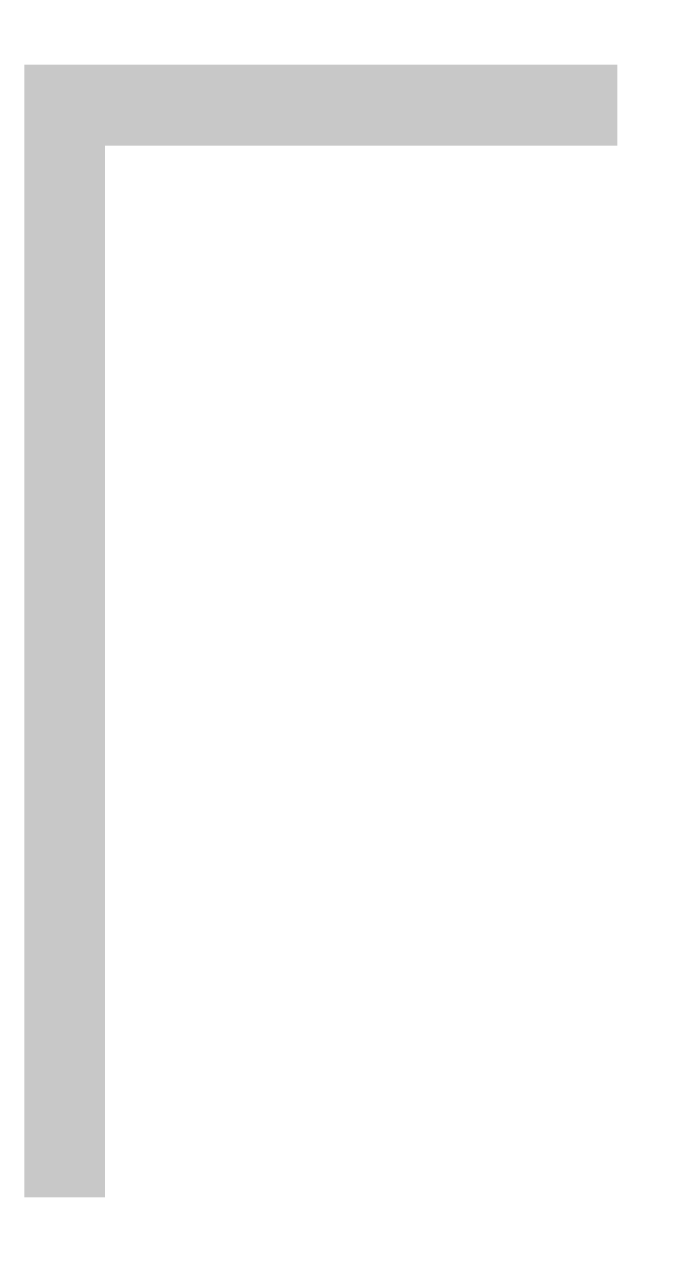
# Model space of a CAD drawing. Extents: x 0 to 0.00188, y -0.0018 to 0.0018.
import ezdxf

# ---------------------------------------------------------------- set-up
doc = ezdxf.new("R2010")
doc.units = 0
doc.header["$LTSCALE"] = 250
doc.header["$MEASUREMENT"] = 0
doc.layers.add('CIRCUITOS', color=7, linetype='CONTINUOUS')

msp = doc.modelspace()

# ---------------------------------------------------------------- linework, layer by layer
at = {"layer": 'CIRCUITOS', "const_width": 0.00024}
for points in [[(0.0001214, 0.00168), (0.0001214, -0.00168)], [(0.0001614, 0.00156), (0.0017614, 0.00156)]]:
    msp.add_lwpolyline(points, dxfattribs=at)

doc.saveas('drawing.dxf')
